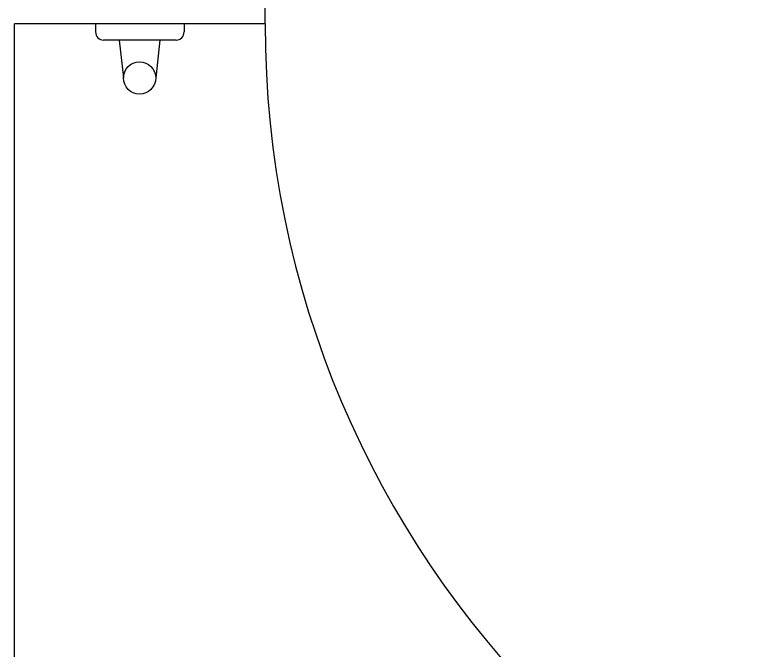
# Model space of a CAD drawing. Header units: inches. Extents: x 542787 to 543192, y 9574025 to 9574373.
# Drawn here: x 542830.6302 to 542831.0824, y 9574189.6161 to 9574190.0095 of the extents above; entities that cross this region are included whole.
import ezdxf

# ---------------------------------------------------------------- set-up
doc = ezdxf.new("R2010")
doc.units = ezdxf.units.IN
doc.header["$MEASUREMENT"] = 0
doc.layers.add('I-ARQ', color=8, linetype='Continuous')

msp = doc.modelspace()

# ---------------------------------------------------------------- linework, layer by layer
at = {"layer": 'I-ARQ'}
for p, q in [((542830.78518, 9574190.00381), (542830.78518, 9574190.04381)), ((542830.63018, 9574188.79381), (542830.63018, 9574190.00381)), ((542830.78518, 9574190.00381), (542830.63018, 9574190.00381)), ((542830.68026, 9574190.00381), (542830.68026, 9574189.99881)), ((542830.7351, 9574190.00381), (542830.68026, 9574190.00381)), ((542830.7351, 9574190.00381), (542830.7351, 9574189.99881)), ((542830.7301, 9574189.99381), (542830.68526, 9574189.99381)), ((542830.69498, 9574189.99381), (542830.69751, 9574189.97035)), ((542830.72003, 9574189.99381), (542830.71751, 9574189.97035))]:
    msp.add_line(p, q, dxfattribs=at)
msp.add_circle((542830.70751, 9574189.97035), 0.01, dxfattribs=at)
for centre, radius, start, end in [((542831.38518, 9574190.00381), 0.6, 180, 270), ((542830.68526, 9574189.99881), 0.005, 180, 270), ((542830.7301, 9574189.99881), 0.005, 270, 0)]:
    msp.add_arc(centre, radius, start, end, dxfattribs=at)

doc.saveas('drawing.dxf')
